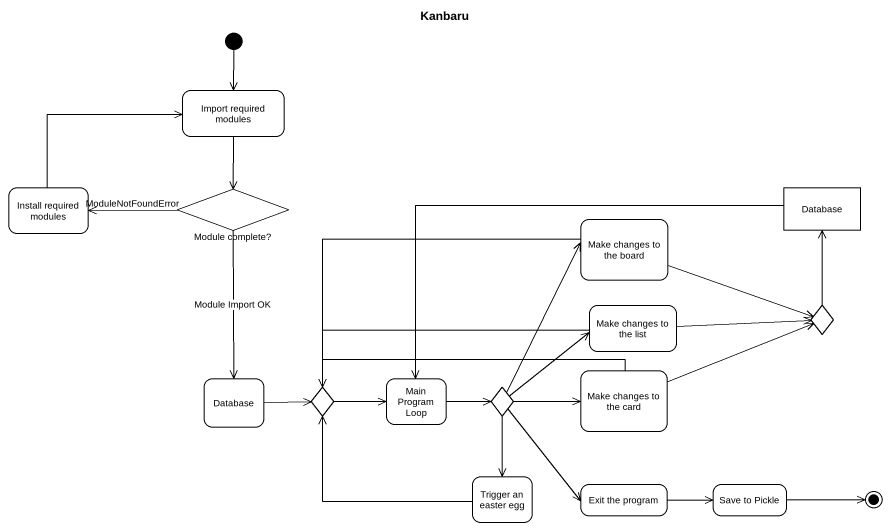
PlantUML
@startuml
title Kanbaru
hide empty description
state "Import required modules" as Import_required_modules
state "Install required modules" as Install_required_modules
state "Module complete?" as Module_complete <<choice>>
state "Database" as Database_ <<object>>
state "Make changes to the board" as Make_changes_to_the_board
state "Make changes to the list" as Make_changes_to_the_list
state choice1 <<choice>>
state "Database" as Database__2
state "Main Program Loop" as Main_Program_Loop
state "Make changes to the card" as Make_changes_to_the_card
state choice2 <<choice>>
state choice3 <<choice>>
state "Trigger an easter egg" as Trigger_an_easter_egg
state "Exit the program" as Exit_the_program
state "Save to Pickle" as Save_to_Pickle
[*] --> Import_required_modules
Import_required_modules --> Module_complete
Install_required_modules -right-> Import_required_modules
Module_complete -left-> Install_required_modules : ModuleNotFoundError
Module_complete --> Database__2 : Module Import OK
Database_ -left-> Main_Program_Loop
Make_changes_to_the_board -right-> choice1
Make_changes_to_the_board -left-> choice2
Make_changes_to_the_list -right-> choice1
Make_changes_to_the_list -left-> choice2
choice1 -up-> Database_
Database__2 -right-> choice2
Main_Program_Loop -right-> choice3
Make_changes_to_the_card -right-> choice1
Make_changes_to_the_card -left-> choice2
choice2 -right-> Main_Program_Loop
choice3 -up-> Make_changes_to_the_board
choice3 -right-> Make_changes_to_the_list
choice3 -right-> Make_changes_to_the_card
choice3 --> Trigger_an_easter_egg
choice3 --> Exit_the_program
Trigger_an_easter_egg -left-> choice2
Exit_the_program -right-> Save_to_Pickle
Save_to_Pickle -right-> [*]
@enduml
